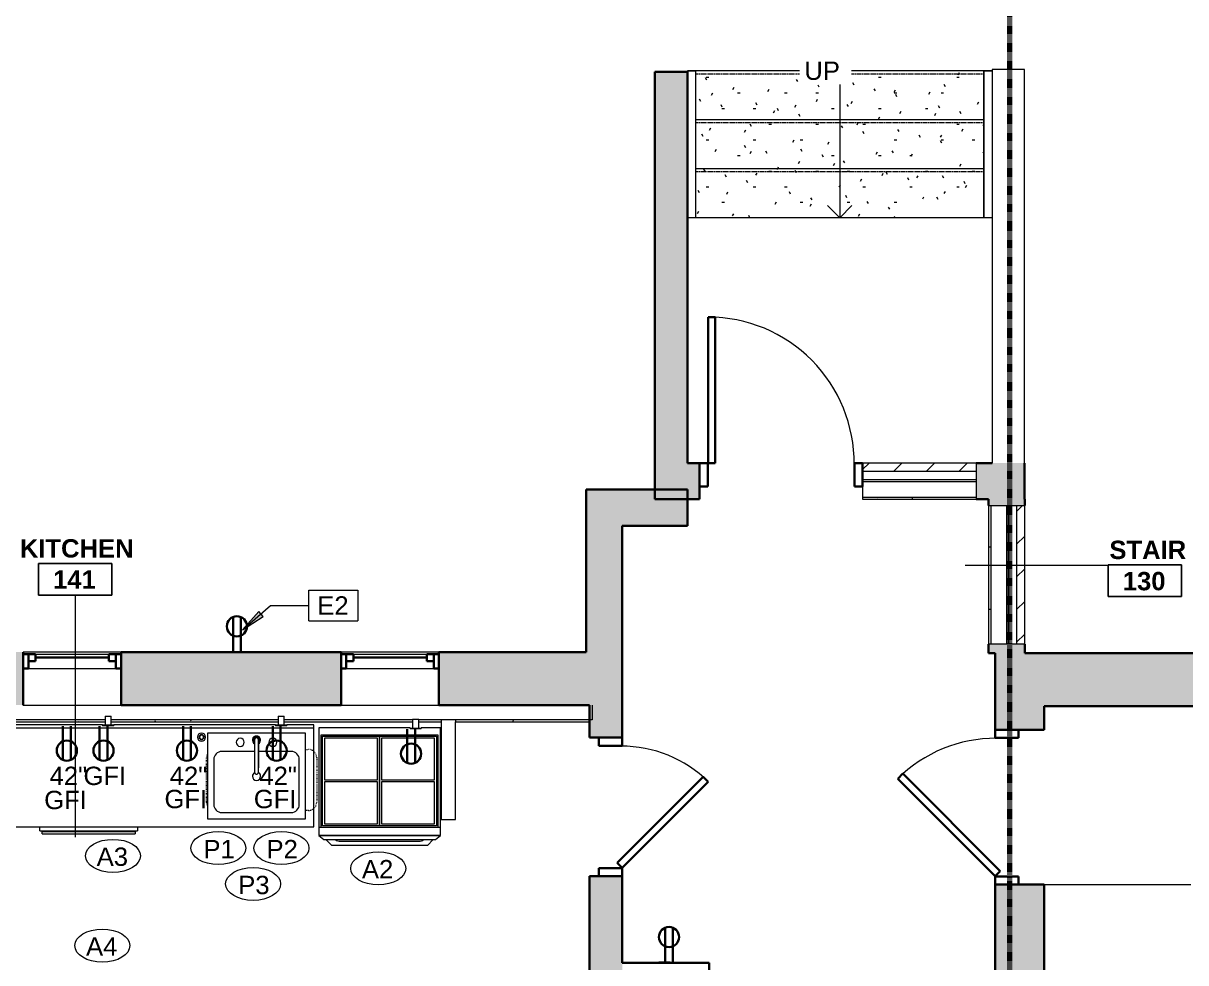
# Model space of a CAD drawing. Header units: inches. Extents: x -545 to 1062, y -2066 to -1239.
# Drawn here: x 101.2 to 386.5, y -1760.9 to -1530.5 of the extents above; entities that cross this region are included whole.
import ezdxf

# ---------------------------------------------------------------- set-up
doc = ezdxf.new("R2010")
doc.units = ezdxf.units.IN
doc.header["$MEASUREMENT"] = 0
for name, pattern in [('Dash', [0.25, 0.125, -0.125]), ('Dash dot dot', [0.8125, 0.25, -0.1875, 0, -0.1875, 0, -0.1875]), ('Overhead 1_16_', [0.101562, 0.0625, -0.039062])]:
    doc.linetypes.add(name, pattern=pattern)
for name, color, linetype, lineweight in [('A-ANNO-KEYN', 231, 'Continuous', 9), ('A-ANNO-MATC', 214, 'Dash', 140), ('A-ANNO-NOTE', 131, 'Continuous', 40), ('A-AREA-IDEN', 2, 'Continuous', 9), ('A-DETL', 90, 'Continuous', 9), ('A-DOOR', 31, 'Continuous', 18), ('A-DOOR-FRAM', 31, 'Continuous', 30), ('A-FLOR-HRAL', 11, 'Continuous', 9), ('A-GENM', 13, 'Continuous', 18), ('A-GLAZ', 151, 'Continuous', 18), ('A-WALL', 113, 'Continuous', 18), ('A-WALL-PATT', 111, 'Continuous', 18), ('E-ELEC-FIXT', 91, 'Continuous', 9), ('E-ELEC-FIXT-IDEN', 2, 'Continuous', 9), ('I-WALL', 2, 'Continuous', 18), ('P-SANR-FIXT', 6, 'Continuous', 9), ('P-SANR-FIXT-IDEN', 2, 'Continuous', 9), ('Q-CASE', 31, 'Continuous', 9), ('Q-SPCQ', 91, 'Continuous', 9), ('Q-SPCQ-IDEN', 132, 'Continuous', 9), ('S-STRS', 31, 'Continuous', 18), ('S-STRS-ANNO', 31, 'Continuous', 9), ('S-STRS-IDEN', 31, 'Continuous', 9)]:
    doc.layers.add(name, color=color, linetype=linetype, lineweight=lineweight)
doc.styles.add('Arial', font='arial.ttf', dxfattribs={"height": 4.5})
doc.styles.add('Swis721 Lt BT', font='swissl.ttf', dxfattribs={"height": 4.5})
doc.styles.add('Swis721 Lt BT_B_1', font='', dxfattribs={"height": 4.5})
doc.styles.get('Swis721 Lt BT_B_1').set_extended_font_data('Swis721 Lt BT', bold=True)
pattern_1 = [(45, (0, 0), (-4.006467, 4.006467), [])]
pattern_2 = [(0, (0, 0), (15.36, 3.84), [0.634, -10.886, 0.634, -10.886, -61.44]), (0, (0, 0), (15.36, 3.84), [-23.04, 0.634, -22.406, 0.634, -10.886, -26.88]), (0, (0, 0), (15.36, 3.84), [-57.6, 0.634, -7.046, 0.634, -18.566]), (120, (5.76, 1.92), (-11.0055376, 11.38215), [0.634, -10.886, 0.634, -10.886, -61.44]), (120, (5.76, 1.92), (-11.0055376, 11.38215), [-23.04, 0.634, -22.406, 0.634, -10.886, -26.88]), (120, (5.76, 1.92), (-11.0055376, 11.38215), [-57.6, 0.634, -7.046, 0.634, -18.566]), (240, (7.68, 9.6), (-4.3544624, -15.22215), [0.634, -10.886, 0.634, -10.886, -61.44]), (240, (7.68, 9.6), (-4.3544624, -15.22215), [-23.04, 0.634, -22.406, 0.634, -10.886, -26.88]), (240, (7.68, 9.6), (-4.3544624, -15.22215), [-57.6, 0.634, -7.046, 0.634, -18.566])]

# ---------------------------------------------------------------- blocks, each defined once
blk = doc.blocks.new('Single Flush - D1 2_9_ X 8_-6102497-1ST FLOOR - POWER _ SIGNAL')
at = {"layer": 'A-DOOR', "color": 8, "lineweight": 30}
for p, q in [((-6.17, 25.08), (-7.41, 23.84)), ((-7.41, 23.84), (13.67, 2.76)), ((14.91, 4), (-6.17, 25.08)), ((13.67, 2.76), (14.91, 4))]:
    blk.add_line(p, q, dxfattribs=at)
at = {"layer": 'A-DOOR', "lineweight": 9}
blk.add_arc((14.91, 4), 29.81, 135, 180.5, dxfattribs=at)
at = {"layer": 'A-DOOR-FRAM', "color": 8}
for p, q in [((-17, -1.75), (-17, 4)), ((-17, 4), (-15, 4)), ((-15, -1.75), (-15, 4)), ((15, -1.75), (15, 4)), ((15, 4), (17, 4)), ((17, -1.75), (17, 4)), ((-17, -1.75), (-15, -1.75)), ((15, -1.75), (17, -1.75))]:
    blk.add_line(p, q, dxfattribs=at)
blk = doc.blocks.new('Single Flush - D1 2_10_ X 8_-6102513-1ST FLOOR - POWER _ SIGNAL')
at = {"layer": 'A-DOOR', "color": 8, "lineweight": 30}
for p, q in [((-8.24, -28.67), (15.67, -4.76)), ((15.67, -4.76), (16.91, -6)), ((16.91, -6), (-7, -29.91)), ((-7, -29.91), (-8.24, -28.67))]:
    blk.add_line(p, q, dxfattribs=at)
at = {"layer": 'A-DOOR', "lineweight": 9}
blk.add_arc((16.91, -6), 33.81, 179.5, 225, dxfattribs=at)
at = {"layer": 'A-DOOR-FRAM', "color": 8}
for p, q in [((-19, -0.25), (-19, -6)), ((-19, -0.25), (-17, -0.25)), ((-17, -0.25), (-17, -6)), ((17, -0.25), (17, -6)), ((17, -0.25), (19, -0.25)), ((19, -0.25), (19, -6)), ((-19, -6), (-17, -6)), ((17, -6), (19, -6))]:
    blk.add_line(p, q, dxfattribs=at)
blk = doc.blocks.new('Window-Double-Hung - 24_ x 44_-5077948-1ST FLOOR - POWER _ SIGNAL')
at = {"layer": 'A-GLAZ', "color": 8, "lineweight": 30}
for p, q in [((-12, 6.5), (-12, -6.5)), ((-12, 6), (-9, 6)), ((-10.75, 6), (-10.75, 2.5)), ((-9, 6), (-9, 4.25)), ((9, 6), (12, 6)), ((9, 6), (9, 4.25)), ((10.75, 6), (10.75, 2.5)), ((12, -6.5), (12, 6.5)), ((-10.75, 4.25), (-9, 4.25)), ((-9, 5.125), (9, 5.125)), ((10.75, 4.25), (9, 4.25)), ((-12, 2.5), (-10.75, 2.5)), ((10.75, 2.5), (12, 2.5))]:
    blk.add_line(p, q, dxfattribs=at)
at = {"layer": 'A-GLAZ'}
for p, q in [((12, 6.5), (-12, 6.5)), ((-12, -6.5), (12, -6.5))]:
    blk.add_line(p, q, dxfattribs=at)
at = {"layer": 'A-GLAZ', "lineweight": 9}
for p, q in [((-9, 6), (9, 6)), ((-10.75, 2.5), (10.75, 2.5))]:
    blk.add_line(p, q, dxfattribs=at)
blk = doc.blocks.new('PS - Power Device _Wall Base_ - Duplex 4_-5208898-1ST FLOOR - POWER _ SIGNAL')
at = {"layer": 'E-ELEC-FIXT'}
for p, q in [((-452.7, -1755.31), (-451.2, -1755.31)), ((-452.7, -1755.31), (-452.7, -1757.44)), ((-451.2, -1757.44), (-451.2, -1755.31)), ((-453.32, -1757.44), (-450.57, -1757.44)), ((-453.32, -1757.44), (-453.32, -1757.62)), ((-450.57, -1757.62), (-453.32, -1757.62)), ((-450.57, -1757.62), (-450.57, -1757.44))]:
    blk.add_line(p, q, dxfattribs=at)
blk = doc.blocks.new('PS - Power Device _Wall Base_ - Duplex 4_-V9-1ST FLOOR - POWER _ SIGNAL')
at = {"layer": 'E-ELEC-FIXT'}
for p, q in [((163.13, -1702.59), (165.88, -1702.59)), ((163.13, -1702.59), (163.13, -1702.78)), ((165.88, -1702.78), (163.13, -1702.78)), ((163.75, -1700.47), (165.25, -1700.47)), ((163.75, -1700.47), (163.75, -1702.59)), ((165.25, -1702.59), (165.25, -1700.47)), ((165.88, -1702.78), (165.88, -1702.59))]:
    blk.add_line(p, q, dxfattribs=at)
blk = doc.blocks.new('PS - Power Device _Wall Base_ - Duplex-4862727-1ST FLOOR - POWER _ SIGNAL')
at = {"layer": 'E-ELEC-FIXT'}
for p, q in [((-102.49, -1821.34), (-102.68, -1821.34)), ((-102.49, -1821.34), (-102.49, -1824.09)), ((-102.68, -1824.09), (-102.49, -1824.09))]:
    blk.add_line(p, q, dxfattribs=at)
blk = doc.blocks.new('Counter Top w Sink Hole - 24_ Depth-5937304-1ST FLOOR - POWER _ SIGNAL')
at = {"layer": 'Q-CASE'}
for p, q in [((-22.2, 0), (-47.26, 0)), ((-47.26, 0), (-47.26, -25)), ((20.28, 0), (-19.45, 0)), ((29.66, 0), (23.03, 0)), ((29.66, -25), (29.66, 0)), ((-47.26, -0.75), (29.66, -0.75)), ((-47.26, -25), (29.66, -25))]:
    blk.add_line(p, q, dxfattribs=at)
at = {"layer": 'Q-CASE', "linetype": 'Dash dot dot'}
for p, q in [((3.35, -19), (3.35, -8)), ((27.59, -6), (28.35, -6)), ((30.35, -8), (30.35, -19)), ((28.35, -21), (27.59, -21))]:
    blk.add_line(p, q, dxfattribs=at)
for centre, start, end in [((5.35, -8), 153.0754, 180), ((28.35, -8), 0, 90), ((5.35, -19), 180, 206.9246), ((28.35, -19), 270, 0)]:
    blk.add_arc(centre, 2, start, end, dxfattribs=at)
blk = doc.blocks.new('Sink Kitchen-Single - 30_ x 21_-5235683-1ST FLOOR - POWER _ SIGNAL')
at = {"layer": 'P-SANR-FIXT'}
for p, q in [((12.62, 10.59), (-11.38, 10.59)), ((-11.38, 10.59), (-11.38, -10.41)), ((12.62, -10.41), (12.62, 10.59)), ((0.12, 6.09), (-7.88, 6.09)), ((0.12, 8.13), (0.12, 8.06)), ((0.12, 7.96), (0.12, 2.09)), ((1.12, 8.13), (1.12, 8.06)), ((1.12, 7.96), (1.12, 2.09)), ((9.12, 6.09), (1.12, 6.09)), ((-9.88, 4.09), (-9.88, -6.91)), ((11.12, -6.91), (11.12, 4.09)), ((-11.38, -10.41), (12.62, -10.41)), ((-7.88, -8.91), (9.12, -8.91))]:
    blk.add_line(p, q, dxfattribs=at)
for centre, radius, start, end in [((-3.38, 8.34), 1, 360, 180), ((4.62, 8.34), 1, 360, 180), ((-7.88, 4.09), 2, 90, 180), ((-3.38, 8.34), 1, 180, 0), ((4.62, 8.34), 1, 180, 360), ((9.12, 4.09), 2, 360, 90), ((0.62, 0), 1, 118.1465, 180), ((0.62, 0), 1, 180, 0), ((0.62, 2.09), 0.5, 180, 187.8532), ((0.62, 0), 1, 360, 61.8535), ((0.62, 2.09), 0.5, 352.1468, 0), ((-7.88, -6.91), 2, 180, 270), ((9.12, -6.91), 2, 270, 0)]:
    blk.add_arc(centre, radius, start, end, dxfattribs=at)
blk = doc.blocks.new('A-Dishwasher - A-Dishwasher-V16-1ST FLOOR - POWER _ SIGNAL')
at = {"layer": 'Q-SPCQ'}
for p, q in [((-12, -11.25), (-12, -10.25)), ((-12, -11.25), (12, -11.25)), ((-9.56, -11.25), (-9.56, -11.53)), ((-9.31, -11.53), (-9.31, -11.25)), ((9.31, -11.25), (9.31, -11.54)), ((9.56, -11.54), (9.56, -11.25)), ((12, -10.25), (12, -11.25)), ((11.43, -11.5), (-11.43, -11.5)), ((-11.43, -12), (-11.43, -11.5)), ((-11.43, -12), (11.43, -12)), ((11.43, -11.5), (11.43, -12))]:
    blk.add_line(p, q, dxfattribs=at)
blk = doc.blocks.new('downloadobjectfile_id_545f57b4-3f5a-4e79-aba9-7237f85c401a - ER30DSCHBG3-V17-1ST FLOOR - POWER _ SIGNAL')
at = {"layer": 'A-GENM', "lineweight": 9}
for p, q in [((7.5, 0), (-14.94, 0)), ((-14.94, 0), (-14.94, -26.38)), ((-14.31, -1.69), (14.31, -1.69)), ((-14.31, -24.31), (-14.31, -1.69)), ((-14, -2), (0, -2)), ((-14, -24), (-14, -2)), ((-13.5, -2.5), (-13.5, -12.75)), ((-0.5, -2.5), (-13.5, -2.5)), ((-0.5, -12.75), (-0.5, -2.5)), ((0, -2), (0, -24)), ((0, -2), (14, -2)), ((0, -24), (0, -2)), ((0.5, -2.5), (0.5, -12.75)), ((13.5, -2.5), (0.5, -2.5)), ((14.94, 0), (10.25, 0)), ((13.5, -12.75), (13.5, -2.5)), ((14, -2), (14, -24)), ((14.31, -1.69), (14.31, -24.31)), ((14.94, -26.38), (14.94, 0)), ((-13.5, -12.75), (-0.5, -12.75)), ((-13.5, -13.25), (-13.5, -23.5)), ((-0.5, -13.25), (-13.5, -13.25)), ((-0.5, -23.5), (-0.5, -13.25)), ((0.5, -12.75), (13.5, -12.75)), ((0.5, -13.25), (0.5, -23.5)), ((13.5, -13.25), (0.5, -13.25)), ((13.5, -23.5), (13.5, -13.25)), ((-14.94, -24.31), (14.94, -24.31)), ((0, -24), (-14, -24)), ((-13.5, -23.5), (-0.5, -23.5)), ((14, -24), (0, -24)), ((0.5, -23.5), (13.5, -23.5)), ((14.94, -26.38), (-14.94, -26.38)), ((-14.94, -26.38), (-13.69, -27.38)), ((-14.94, -26.38), (14.94, -26.38)), ((-13.69, -27.38), (13.69, -27.38)), ((-11.75, -28.81), (-13.19, -27.38)), ((-10.9, -27.38), (-10.66, -27.62)), ((-10.66, -27.62), (-9.94, -27.81)), ((-9.94, -27.81), (9.94, -27.81)), ((9.94, -27.81), (10.66, -27.62)), ((10.66, -27.62), (10.9, -27.38)), ((13.19, -27.38), (11.75, -28.81)), ((13.69, -27.38), (14.94, -26.38)), ((11.75, -28.81), (-11.75, -28.81))]:
    blk.add_line(p, q, dxfattribs=at)
blk = doc.blocks.new('PS - Power Device _Wall Base_ - Duplex 4_-5717738-1ST FLOOR - POWER _ SIGNAL')
at = {"layer": 'E-ELEC-FIXT'}
for p, q in [((441.38, -1699.97), (442.88, -1699.97)), ((441.38, -1699.97), (441.38, -1702.09)), ((442.88, -1702.09), (442.88, -1699.97)), ((440.76, -1702.09), (443.51, -1702.09)), ((440.76, -1702.09), (440.76, -1702.28)), ((443.51, -1702.28), (440.76, -1702.28)), ((443.51, -1702.28), (443.51, -1702.09))]:
    blk.add_line(p, q, dxfattribs=at)
blk = doc.blocks.new('Single Flush - D1 3_ X 8_  - NOT FR-6102534-1ST FLOOR - POWER _ SIGNAL')
at = {"layer": 'A-DOOR', "lineweight": 30}
for p, q in [((16.15625, -4.4375), (17.90625, -4.4375)), ((16.15625, -40.25), (16.15625, -4.4375)), ((17.90625, -4.4375), (17.90625, -40.25)), ((17.90625, -40.25), (16.15625, -40.25))]:
    blk.add_line(p, q, dxfattribs=at)
at = {"layer": 'A-DOOR', "lineweight": 9}
blk.add_arc((17.90625, -4.4375), 35.8125, 179.5, 270, dxfattribs=at)
at = {"layer": 'A-DOOR-FRAM'}
for p, q in [((-20, 1.3125), (-20, -4.4375)), ((-20, 1.3125), (-18, 1.3125)), ((-18, 1.3125), (-18, -4.4375)), ((18.000004, 1.3125), (18.000004, -4.4375)), ((18.000004, 1.3125), (20.000004, 1.3125)), ((20.000004, 1.3125), (20.000004, -4.4375)), ((-20, -4.4375), (-18, -4.4375)), ((18.000004, -4.4375), (20.000004, -4.4375))]:
    blk.add_line(p, q, dxfattribs=at)
blk = doc.blocks.new('P-Faucet-Counter - Matte Black-V25-1ST FLOOR - POWER _ SIGNAL')
at = {"layer": 'P-SANR-FIXT'}
for p, q in [((-0.47, 0.12), (-0.47, -7.88)), ((0.47, -7.88), (0.47, 0.12))]:
    blk.add_line(p, q, dxfattribs=at)
for centre, radius, start, end in [((0, 0), 1.02, 90, 242.4847), ((0, 0), 0.933, 90, 239.9469), ((0, 0), 0.875, 90, 237.5344), ((0, 0), 0.656, 90, 224.5084), ((0, 0.12), 0.467, 0, 180), ((0, 0), 1.02, 297.5153, 90), ((0, 0), 0.933, 300.0531, 90), ((0, 0), 0.875, 302.4656, 90), ((0, 0), 0.656, 315.4916, 90), ((0, -7.88), 0.467, 180, 360)]:
    blk.add_arc(centre, radius, start, end, dxfattribs=at)
blk = doc.blocks.new('P-Sink Top Switch - P-Sink Top Switch-6024673-1ST FLOOR - POWER _ SIGNAL')
at = {"layer": 'P-SANR-FIXT'}
for radius, start, end in [(1, 0, 180), (0.606, 360, 180), (0.549, 0, 180), (0.5, 360, 180), (1, 180, 360), (0.606, 180, 360), (0.549, 180, 360), (0.5, 180, 360)]:
    blk.add_arc((0, 0), radius, start, end, dxfattribs=at)
blk = doc.blocks.new('Top Rail Type - Top Rail_Internal_-6059808-1ST FLOOR - POWER _ SIGNAL')
at = {"layer": 'A-FLOR-HRAL'}
for p, q in [((264.18, -1542.16), (266.18, -1542.16)), ((264.18, -1542.35), (264.18, -1542.16)), ((266.18, -1542.16), (266.18, -1578.16)), ((266.18, -1578.16), (264.18, -1578.16))]:
    blk.add_line(p, q, dxfattribs=at)
blk = doc.blocks.new('Top Rail Type - Top Rail_Internal_-V30-1ST FLOOR - POWER _ SIGNAL')
at = {"layer": 'A-FLOR-HRAL'}
for p, q in [((266.18, -1542.16), (264.18, -1542.16)), ((264.18, -1542.16), (264.18, -1542.35)), ((266.18, -1542.16), (266.18, -1578.16)), ((266.18, -1578.16), (264.18, -1578.16))]:
    blk.add_line(p, q, dxfattribs=at)
blk = doc.blocks.new('Top Rail Type - Top Rail_Internal_-6059819-1ST FLOOR - POWER _ SIGNAL')
at = {"layer": 'A-FLOR-HRAL'}
for p, q in [((336.93, -1542.16), (338.93, -1542.16)), ((336.93, -1578.16), (336.93, -1542.16)), ((338.93, -1578.16), (336.93, -1578.16))]:
    blk.add_line(p, q, dxfattribs=at)
blk = doc.blocks.new('Top Rail Type - Top Rail_Internal_-V31-1ST FLOOR - POWER _ SIGNAL')
at = {"layer": 'A-FLOR-HRAL'}
for p, q in [((338.93, -1542.16), (336.93, -1542.16)), ((336.93, -1542.16), (336.93, -1578.16)), ((338.93, -1578.16), (336.93, -1578.16))]:
    blk.add_line(p, q, dxfattribs=at)
blk = doc.blocks.new('Appliance_Specialty Equipment Tag - Standard-3515593-1ST FLOOR - POWER _ SIGNAL')
at = {"layer": 'Q-SPCQ-IDEN'}
blk.add_ellipse((-0.0499, 0.0037), major_axis=(-0.1406, 0), ratio=0.600473, dxfattribs=at)
blk = doc.blocks.new('Room Tag - Room Name and Number-3379422-1ST FLOOR - POWER _ SIGNAL')
at = {"layer": 'A-AREA-IDEN'}
for p, q in [((-0.1881, -0.1636), (-0.1881, -0.0018)), ((-0.1881, -0.0018), (0.1869, -0.0018)), ((0.1869, -0.0018), (-0.1881, -0.0018)), ((-0.1881, -0.0018), (-0.1881, -0.1636)), ((0.1869, -0.0018), (0.1869, -0.1636)), ((0.1869, -0.1636), (0.1869, -0.0018)), ((0.1869, -0.1636), (-0.1881, -0.1636)), ((-0.1881, -0.1636), (0.1869, -0.1636))]:
    blk.add_line(p, q, dxfattribs=at)
blk = doc.blocks.new('Plumbing Equipment Tag - Standard-3394155-1ST FLOOR - POWER _ SIGNAL')
at = {"layer": 'P-SANR-FIXT-IDEN'}
blk.add_ellipse((-0.0499, 0.0037), major_axis=(-0.1406, 0), ratio=0.600473, dxfattribs=at)
blk = doc.blocks.new('Keynote Tag - Keynote Number - Boxed-135510-1ST FLOOR - POWER _ SIGNAL')
at = {"layer": 'A-ANNO-KEYN'}
for p, q in [((-0.125, -0.0792), (-0.125, 0.0781)), ((-0.125, 0.0781), (0.125, 0.0781)), ((0.125, 0.0781), (0.125, -0.0792)), ((-0.125, -0.0792), (0.125, -0.0792))]:
    blk.add_line(p, q, dxfattribs=at)

msp = doc.modelspace()

# ---------------------------------------------------------------- hatches: boundary and pattern name
at = {"layer": 'A-ANNO-KEYN'}
msp.add_hatch(color=256, dxfattribs=at).paths.add_polyline_path([(154.99, -1679.29), (160.04, -1675.96), (159, -1674.76)], flags=0)
at = {"layer": 'A-WALL-PATT', "lineweight": 9}
for points in [[(264.18, -1638.35), (264.18, -1542.35), (256.18, -1542.35), (256.18, -1638.35)], [(256.18, -1653.73), (256.18, -1644.86), (239.3, -1644.86), (239.3, -1653.73), (249.25, -1653.73)], [(264.18, -1653.73), (264.18, -1644.86), (256.18, -1644.86), (256.18, -1653.73)], [(248.17, -1684.72), (248.17, -1653.73), (239.3, -1653.73), (239.3, -1684.72)], [(351.7, -1907.52), (351.7, -1754.09), (339.7, -1754.09), (339.7, -1907.52)]]:
    msp.add_hatch(color=7, dxfattribs=at).paths.add_polyline_path(points, flags=0)
h = msp.add_hatch(color=7, dxfattribs=at)
h.paths.add_polyline_path([(346.93, -1647.22), (346.93, -1638.35), (335.02, -1638.35), (335.02, -1647.22), (338.09, -1647.22)], flags=0)
h.paths.add_polyline_path([(256.18, -1647.22), (267.18, -1647.22), (267.18, -1638.35), (256.18, -1638.35)], flags=0)
h = msp.add_hatch(dxfattribs=at)
h.set_pattern_fill('FP_2', color=256, style=0, pattern_type=2)
h.set_pattern_definition(pattern_1)
h.paths.add_polyline_path([(335.02, -1640.35), (335.02, -1638.35), (307.18, -1638.35), (307.18, -1640.35)], flags=0)
h = msp.add_hatch(dxfattribs=at)
h.set_pattern_fill('FP_1', color=256, style=0, pattern_type=2)
h.set_pattern_definition(pattern_2)
h.paths.add_polyline_path([(335.02, -1647.22), (335.02, -1646.72), (307.18, -1646.72), (307.18, -1647.22)], flags=0)
h = msp.add_hatch(color=7, dxfattribs=at)
h.paths.add_polyline_path([(339.7, -1684.97), (346.96, -1684.97), (346.96, -1682.79), (338.09, -1682.79), (338.09, -1684.97)], flags=0)
h.paths.add_polyline_path([(338.09, -1648.79), (346.96, -1648.79), (346.96, -1647.22), (338.09, -1647.22)], flags=0)
h = msp.add_hatch(dxfattribs=at)
h.set_pattern_fill('FP_1', color=256, style=0, pattern_type=2)
h.set_pattern_definition(pattern_2)
h.paths.add_polyline_path([(338.59, -1682.79), (338.59, -1648.79), (338.09, -1648.79), (338.09, -1682.79)], flags=0)
h = msp.add_hatch(dxfattribs=at)
h.set_pattern_fill('FP_2', color=256, style=0, pattern_type=2)
h.set_pattern_definition(pattern_1)
h.paths.add_polyline_path([(346.96, -1682.79), (346.96, -1648.79), (344.96, -1648.79), (344.96, -1682.79)], flags=0)
h = msp.add_hatch(color=7, dxfattribs=at)
h.paths.add_polyline_path([(248.17, -1697.72), (248.17, -1684.72), (203.2, -1684.72), (203.2, -1697.72), (240.17, -1697.72)], flags=0)
h.paths.add_polyline_path([(101.2, -1697.72), (101.2, -1684.72), (51.74, -1684.72), (51.74, -1697.72), (88.69, -1697.72)], flags=0)
h.paths.add_polyline_path([(176.27, -1697.72), (179.2, -1697.72), (179.2, -1684.72), (125.2, -1684.72), (125.2, -1697.72), (161.67, -1697.72)], flags=0)
h.paths.add_polyline_path([(-21.9, -1697.72), (27.74, -1697.72), (27.74, -1684.72), (-21.9, -1684.72), (-21.9, -1696.07)], flags=0)
h.paths.add_polyline_path([(-45.9, -1697.72), (-45.9, -1684.72), (-135.38, -1684.72), (-135.38, -1697.72), (-71.86, -1697.72)], flags=0)
h.paths.add_polyline_path([(-175.38, -1697.72), (-175.38, -1684.72), (-186.36, -1684.72), (-186.36, -1697.72)], flags=0)
h = msp.add_hatch(color=7, dxfattribs=at)
h.paths.add_polyline_path([(503.82, -1697.97), (518.38, -1697.97), (518.38, -1684.97), (503.82, -1684.97), (503.82, -1697.47)], flags=0)
h.paths.add_polyline_path([(468.18, -1697.97), (469.82, -1697.97), (469.82, -1684.97), (339.7, -1684.97), (339.7, -1697.97), (460.88, -1697.97)], flags=0)
h = msp.add_hatch(color=7, dxfattribs=at)
h.paths.add_polyline_path([(248.17, -1768.94), (248.17, -1739.72), (240.17, -1739.72), (240.17, -1768.94)], flags=0)
h.paths.add_polyline_path([(248.17, -1705.72), (248.17, -1697.72), (240.17, -1697.72), (240.17, -1705.72)], flags=0)
h = msp.add_hatch(color=7, dxfattribs=at)
h.paths.add_polyline_path([(351.7, -1754.09), (351.7, -1741.78), (339.7, -1741.78), (339.7, -1754.09)], flags=0)
h.paths.add_polyline_path([(351.7, -1703.78), (351.7, -1697.97), (339.7, -1697.97), (339.7, -1703.78)], flags=0)
h = msp.add_hatch(dxfattribs=at)
h.set_pattern_fill('FP_1', color=256, style=0, pattern_type=2)
h.set_pattern_definition(pattern_2)
h.paths.add_polyline_path([(220.05, -1701.84), (240.17, -1701.84), (240.17, -1701.34), (207.25, -1701.34), (207.25, -1701.84)], flags=0)
h.paths.add_polyline_path([(64.77, -1701.84), (121.27, -1701.84), (121.27, -1701.34), (64.77, -1701.34)], flags=0)
h.paths.add_polyline_path([(44.9, -1701.84), (61.27, -1701.84), (61.27, -1701.34), (19.52, -1701.34), (19.52, -1701.84)], flags=0)
h.paths.add_polyline_path([(203.75, -1701.84), (203.75, -1701.34), (198.25, -1701.34), (198.25, -1701.84)], flags=0)
h.paths.add_polyline_path([(196.75, -1701.84), (196.75, -1701.34), (165.25, -1701.34), (165.25, -1701.84), (190.86, -1701.84)], flags=0)
h.paths.add_polyline_path([(122.77, -1701.84), (163.75, -1701.84), (163.75, -1701.34), (122.77, -1701.34), (122.77, -1701.55)], flags=0)
at = {"layer": 'S-STRS', "lineweight": 9}
h = msp.add_hatch(dxfattribs=at)
h.set_pattern_fill('FP_1', color=256, style=0, pattern_type=2)
h.set_pattern_definition(pattern_2)
h.paths.add_polyline_path([(266.18, -1554.16), (336.93, -1554.16), (336.93, -1542.16), (266.18, -1542.16), (266.18, -1542.35)], flags=0)
h = msp.add_hatch(dxfattribs=at)
h.set_pattern_fill('FP_3', color=256, style=0, pattern_type=2)
h.set_pattern_definition(pattern_2)
h.paths.add_polyline_path([(266.18, -1566.16), (336.93, -1566.16), (336.93, -1554.16), (266.18, -1554.16)], flags=0)
h = msp.add_hatch(dxfattribs=at)
h.set_pattern_fill('FP_1', color=256, style=0, pattern_type=2)
h.set_pattern_definition(pattern_2)
h.paths.add_polyline_path([(336.93, -1578.16), (336.93, -1566.16), (266.18, -1566.16), (266.18, -1578.16)], flags=0)

# ---------------------------------------------------------------- linework, layer by layer
at = {"layer": 'A-ANNO-KEYN'}
for p, q in [((154.99, -1679.29), (161.91, -1673.29)), ((161.91, -1673.29), (171.31, -1673.29)), ((159, -1674.76), (154.99, -1679.29)), ((154.99, -1679.29), (160.04, -1675.96)), ((160.04, -1675.96), (159, -1674.76))]:
    msp.add_line(p, q, dxfattribs=at)
at = {"layer": 'A-ANNO-MATC'}
msp.add_line((343.25, -1370.26), (343.25, -1961.69), dxfattribs=at)
at = {"layer": 'A-ANNO-NOTE', "lineweight": 30}
for p, q in [((152.67, -1684.39), (152.67, -1676.13)), ((152.67, -1684.39), (152.67, -1676.13)), ((154.59, -1684.39), (154.59, -1676.13)), ((110.93, -1702.92), (110.93, -1711.18)), ((112.85, -1702.92), (112.85, -1711.18)), ((112.85, -1702.92), (112.85, -1711.18)), ((119.93, -1702.92), (119.93, -1711.18)), ((121.85, -1702.92), (121.85, -1711.18)), ((121.85, -1702.92), (121.85, -1711.18)), ((140.41, -1702.92), (140.41, -1711.18)), ((142.33, -1702.92), (142.33, -1711.18)), ((142.33, -1702.92), (142.33, -1711.18)), ((162.41, -1702.92), (162.41, -1711.18)), ((164.33, -1702.92), (164.33, -1711.18)), ((164.33, -1702.92), (164.33, -1711.18)), ((195.41, -1703.67), (195.41, -1711.93)), ((197.33, -1703.67), (197.33, -1711.93)), ((197.33, -1703.67), (197.33, -1711.93)), ((258.7, -1760.61), (258.7, -1752.35)), ((258.7, -1760.61), (258.7, -1752.35)), ((260.62, -1760.61), (260.62, -1752.35))]:
    msp.add_line(p, q, dxfattribs=at)
for centre, radius in [((153.63, -1678.41), 2.48), ((111.89, -1708.9), 2.48), ((120.89, -1708.9), 2.48), ((141.37, -1708.9), 2.48), ((163.37, -1708.9), 2.48), ((196.37, -1709.65), 2.48), ((259.66, -1754.63), 2.47)]:
    msp.add_circle(centre, radius, dxfattribs=at)
at = {"layer": 'A-AREA-IDEN'}
for p, q in [((332.36, -1663.44), (367.43, -1663.44)), ((113.98, -1730.11), (113.98, -1670.74))]:
    msp.add_line(p, q, dxfattribs=at)
at = {"layer": 'A-DETL'}
msp.add_line((351.7, -1741.78), (387.7, -1741.78), dxfattribs=at)
at = {"layer": 'A-WALL', "color": 8, "lineweight": 30}
for p, q in [((256.18, -1542.35), (256.18, -1647.22)), ((264.18, -1542.35), (256.18, -1542.35)), ((264.18, -1638.35), (264.18, -1542.35)), ((267.18, -1638.35), (264.18, -1638.35)), ((267.18, -1647.22), (267.18, -1638.35)), ((338.93, -1638.35), (335.02, -1638.35)), ((346.93, -1647.22), (346.93, -1638.35)), ((239.3, -1644.86), (239.3, -1684.72)), ((264.18, -1644.86), (239.3, -1644.86)), ((264.18, -1653.73), (264.18, -1644.86)), ((256.18, -1647.22), (267.18, -1647.22)), ((335.02, -1647.22), (338.09, -1647.22)), ((338.09, -1647.22), (338.09, -1648.79)), ((346.96, -1647.22), (346.93, -1647.22)), ((346.96, -1648.79), (346.96, -1647.22)), ((248.17, -1697.72), (248.17, -1653.73)), ((248.17, -1653.73), (264.18, -1653.73)), ((338.09, -1682.79), (338.09, -1684.97)), ((346.96, -1684.97), (346.96, -1682.79)), ((179.2, -1684.72), (125.2, -1684.72)), ((239.3, -1684.72), (203.2, -1684.72)), ((338.09, -1684.97), (339.7, -1684.97)), ((339.7, -1684.97), (339.7, -1697.97)), ((469.82, -1684.97), (346.96, -1684.97)), ((125.2, -1697.72), (179.2, -1697.72)), ((203.2, -1697.72), (240.17, -1697.72)), ((351.7, -1697.97), (391.32, -1697.97))]:
    msp.add_line(p, q, dxfattribs=at)
at = {"layer": 'A-WALL'}
for p, q in [((338.93, -1541.79), (338.93, -1638.35)), ((346.93, -1541.79), (338.93, -1541.79)), ((346.93, -1638.35), (346.93, -1541.79)), ((335.02, -1638.35), (307.18, -1638.35)), ((307.18, -1638.35), (307.18, -1647.22)), ((307.18, -1640.35), (335.02, -1640.35)), ((307.18, -1642.35), (335.02, -1642.35)), ((307.18, -1642.85), (335.02, -1642.85)), ((307.18, -1646.72), (335.02, -1646.72)), ((307.18, -1647.22), (335.02, -1647.22)), ((338.09, -1648.79), (338.09, -1682.79)), ((338.59, -1648.79), (338.59, -1682.79)), ((342.46, -1648.79), (342.46, -1682.79)), ((342.96, -1648.79), (342.96, -1682.79)), ((344.96, -1648.79), (344.96, -1682.79)), ((346.96, -1682.79), (346.96, -1648.79)), ((121.27, -1701.34), (19.52, -1701.34)), ((163.75, -1701.34), (122.77, -1701.34)), ((196.75, -1701.34), (165.25, -1701.34)), ((240.8, -1701.34), (198.25, -1701.34)), ((203.75, -1701.34), (203.75, -1701.84)), ((207.25, -1701.34), (207.25, -1701.84))]:
    msp.add_line(p, q, dxfattribs=at)
at = {"layer": 'A-WALL', "lineweight": 9}
for p, q in [((335.02, -1638.35), (335.02, -1647.22)), ((338.09, -1648.79), (346.96, -1648.79)), ((346.96, -1682.79), (338.09, -1682.79))]:
    msp.add_line(p, q, dxfattribs=at)
at = {"layer": 'I-WALL', "color": 8, "lineweight": 30}
for p, q in [((240.17, -1697.72), (240.17, -1705.72)), ((248.17, -1705.72), (248.17, -1697.72)), ((339.7, -1697.97), (339.7, -1703.78)), ((351.7, -1703.78), (351.7, -1697.97)), ((240.17, -1705.72), (248.17, -1705.72)), ((339.7, -1703.78), (351.7, -1703.78)), ((240.17, -1739.72), (240.17, -1765.44)), ((248.17, -1739.72), (240.17, -1739.72)), ((248.17, -1760.94), (248.17, -1739.72)), ((339.7, -1741.78), (339.7, -1907.52)), ((351.7, -1741.78), (339.7, -1741.78)), ((351.7, -1907.52), (351.7, -1741.78)), ((269.53, -1760.94), (248.17, -1760.94)), ((269.53, -1907.52), (269.53, -1760.94))]:
    msp.add_line(p, q, dxfattribs=at)
at = {"layer": 'I-WALL', "lineweight": 9}
msp.add_line((240.8, -1697.72), (240.8, -1701.34), dxfattribs=at)
at = {"layer": 'I-WALL'}
for p, q in [((64.77, -1701.84), (121.27, -1701.84)), ((122.77, -1701.84), (163.75, -1701.84)), ((165.25, -1701.84), (196.75, -1701.84)), ((198.25, -1701.84), (203.75, -1701.84)), ((203.75, -1701.84), (203.75, -1725.78)), ((207.25, -1725.78), (207.25, -1701.84)), ((207.25, -1701.84), (240.17, -1701.84)), ((203.75, -1725.78), (207.25, -1725.78))]:
    msp.add_line(p, q, dxfattribs=at)
at = {"layer": 'S-STRS', "lineweight": 9}
for p, q in [((336.93, -1542.16), (266.18, -1542.16)), ((336.93, -1554.16), (266.18, -1554.16)), ((336.93, -1566.16), (266.18, -1566.16)), ((336.93, -1578.16), (266.18, -1578.16))]:
    msp.add_line(p, q, dxfattribs=at)
at = {"layer": 'S-STRS', "linetype": 'Overhead 1_16_', "lineweight": 9}
for p, q in [((336.93, -1542.91), (266.18, -1542.91)), ((336.93, -1554.91), (266.18, -1554.91)), ((336.93, -1566.91), (266.18, -1566.91))]:
    msp.add_line(p, q, dxfattribs=at)
at = {"layer": 'S-STRS-ANNO'}
for p, q in [((301.56, -1542.16), (301.56, -1554.16)), ((301.56, -1554.16), (301.56, -1566.16)), ((301.56, -1566.16), (301.56, -1578.16)), ((301.56, -1578.16), (298.56, -1575.16)), ((301.56, -1578.16), (304.56, -1575.16))]:
    msp.add_line(p, q, dxfattribs=at)

# ---------------------------------------------------------------- block references
at = {"layer": 'A-ANNO-KEYN', "xscale": 47.99999999999997, "yscale": 47.99999999999997, "zscale": 47.99999999999997}
msp.add_blockref('Keynote Tag - Keynote Number - Boxed-135510-1ST FLOOR - POWER _ SIGNAL', (177.31, -1673.26), dxfattribs=at)
at = {"layer": 'A-AREA-IDEN', "xscale": 47.99999999999997, "yscale": 47.99999999999997, "zscale": 47.99999999999997}
for p in [(113.97, -1662.89), (376.46, -1663.26)]:
    msp.add_blockref('Room Tag - Room Name and Number-3379422-1ST FLOOR - POWER _ SIGNAL', p, dxfattribs=at)
at = {"layer": 'A-DOOR'}
for name, p, rotation in [('Single Flush - D1 3_ X 8_  - NOT FR-6102534-1ST FLOOR - POWER _ SIGNAL', (287.18, -1642.79), 180), ('Single Flush - D1 2_9_ X 8_-6102497-1ST FLOOR - POWER _ SIGNAL', (244.17, -1722.72), 269.9999999999999), ('Single Flush - D1 2_10_ X 8_-6102513-1ST FLOOR - POWER _ SIGNAL', (345.7, -1722.78), 269.9999999999999)]:
    msp.add_blockref(name, p, dxfattribs=dict(at, rotation=rotation))
at = {"layer": 'A-FLOR-HRAL'}
for name in ['Top Rail Type - Top Rail_Internal_-6059808-1ST FLOOR - POWER _ SIGNAL', 'Top Rail Type - Top Rail_Internal_-V30-1ST FLOOR - POWER _ SIGNAL', 'Top Rail Type - Top Rail_Internal_-6059819-1ST FLOOR - POWER _ SIGNAL', 'Top Rail Type - Top Rail_Internal_-V31-1ST FLOOR - POWER _ SIGNAL']:
    msp.add_blockref(name, (0, 0), dxfattribs=at)
at = {"layer": 'A-GLAZ'}
for p in [(113.2, -1691.22), (191.2, -1691.22)]:
    msp.add_blockref('Window-Double-Hung - 24_ x 44_-5077948-1ST FLOOR - POWER _ SIGNAL', p, dxfattribs=at)
at = {"layer": 'E-ELEC-FIXT'}
for name, p in [('PS - Power Device _Wall Base_ - Duplex 4_-5717738-1ST FLOOR - POWER _ SIGNAL', (-320.11, -0.5)), ('PS - Power Device _Wall Base_ - Duplex 4_-V9-1ST FLOOR - POWER _ SIGNAL', (0, 0)), ('PS - Power Device _Wall Base_ - Duplex 4_-5208898-1ST FLOOR - POWER _ SIGNAL', (649.45, 54.09))]:
    msp.add_blockref(name, p, dxfattribs=at)
at = {"layer": 'E-ELEC-FIXT', "rotation": 90.0000000000001}
msp.add_blockref('PS - Power Device _Wall Base_ - Duplex-4862727-1ST FLOOR - POWER _ SIGNAL', (-1564.18, -1658.26), dxfattribs=at)
at = {"layer": 'P-SANR-FIXT'}
for name, p in [('P-Sink Top Switch - P-Sink Top Switch-6024673-1ST FLOOR - POWER _ SIGNAL', (144.95, -1705.59)), ('Sink Kitchen-Single - 30_ x 21_-5235683-1ST FLOOR - POWER _ SIGNAL', (157.82, -1715.19)), ('P-Faucet-Counter - Matte Black-V25-1ST FLOOR - POWER _ SIGNAL', (158.43, -1706.34))]:
    msp.add_blockref(name, p, dxfattribs=at)
at = {"layer": 'P-SANR-FIXT-IDEN', "xscale": 47.99999999999997, "yscale": 47.99999999999997, "zscale": 47.99999999999997}
for p in [(151.47, -1732.98), (166.95, -1732.98), (160.01, -1741.78)]:
    msp.add_blockref('Plumbing Equipment Tag - Standard-3394155-1ST FLOOR - POWER _ SIGNAL', p, dxfattribs=at)
at = {"layer": 'Q-CASE'}
msp.add_blockref('Counter Top w Sink Hole - 24_ Depth-5937304-1ST FLOOR - POWER _ SIGNAL', (142.85, -1702.59), dxfattribs=at)
at = {"layer": 'Q-SPCQ'}
for name, p in [('downloadobjectfile_id_545f57b4-3f5a-4e79-aba9-7237f85c401a - ER30DSCHBG3-V17-1ST FLOOR - POWER _ SIGNAL', (188.63, -1703.34)), ('A-Dishwasher - A-Dishwasher-V16-1ST FLOOR - POWER _ SIGNAL', (117.25, -1717.34))]:
    msp.add_blockref(name, p, dxfattribs=at)
at = {"layer": 'Q-SPCQ-IDEN', "xscale": 47.99999999999997, "yscale": 47.99999999999997, "zscale": 47.99999999999997}
for p in [(125.61, -1734.9), (190.7, -1737.96), (123, -1756.92)]:
    msp.add_blockref('Appliance_Specialty Equipment Tag - Standard-3515593-1ST FLOOR - POWER _ SIGNAL', p, dxfattribs=at)

# ---------------------------------------------------------------- texts
at = {"layer": 'A-ANNO-KEYN', "insert": (173.35, -1671.04), "char_height": 4.5, "width": 9.393, "attachment_point": 1, "style": 'Arial'}
msp.add_mtext('E2', dxfattribs=at)
at = {"layer": 'A-ANNO-NOTE', "lineweight": 9, "char_height": 4.5, "attachment_point": 1, "style": 'Swis721 Lt BT'}
for s, insert, width in [('42"', (107.66, -1712.84), 10.302), ('GFI', (115.98, -1712.84), 11.9685), ('42"', (137.14, -1712.84), 10.302), ('42"', (159.14, -1712.84), 10.302)]:
    msp.add_mtext(s, dxfattribs=dict(at, insert=insert, width=width))
at = {"layer": 'A-AREA-IDEN', "char_height": 4.5, "attachment_point": 1, "style": 'Swis721 Lt BT_B_1'}
for s, insert, width in [('KITCHEN', (100.35, -1657.03), 32.8755), ('STAIR', (367.72, -1657.4), 21.0585), ('141', (108.52, -1664.69), 12.726), ('130', (371.01, -1665.06), 12.726)]:
    msp.add_mtext(s, dxfattribs=dict(at, insert=insert, width=width))
at = {"layer": 'E-ELEC-FIXT-IDEN', "char_height": 4.5, "width": 11.9685, "attachment_point": 1, "style": 'Swis721 Lt BT'}
for insert in [(106.33, -1718.76), (135.85, -1718.52), (157.77, -1718.52)]:
    msp.add_mtext('GFI', dxfattribs=dict(at, insert=insert))
at = {"layer": 'P-SANR-FIXT-IDEN', "char_height": 4.5, "width": 8.787, "attachment_point": 1, "style": 'Swis721 Lt BT'}
for s, insert in [('P1', (145.41, -1730.81)), ('P2', (160.89, -1730.81)), ('P3', (153.96, -1739.61))]:
    msp.add_mtext(s, dxfattribs=dict(at, insert=insert))
at = {"layer": 'Q-SPCQ-IDEN', "char_height": 4.5, "width": 9.393, "attachment_point": 1, "style": 'Arial'}
for s, insert in [('A3', (119.22, -1732.67)), ('A2', (184.31, -1735.73)), ('A4', (116.61, -1754.69))]:
    msp.add_mtext(s, dxfattribs=dict(at, insert=insert))

# ---------------------------------------------------------------- next in the draw order: texts
at = {"layer": 'S-STRS-IDEN', "insert": (292.87, -1539.85), "char_height": 4.5, "width": 10.4255, "attachment_point": 1, "line_spacing_factor": 0.941778, "style": 'Arial', "bg_fill": 3, "box_fill_scale": 1.25, "bg_fill_color": 256, "bg_fill_true_color": 13158600, "bg_fill_transparency": 0}
msp.add_mtext('UP', dxfattribs=at)

doc.saveas('drawing.dxf')
